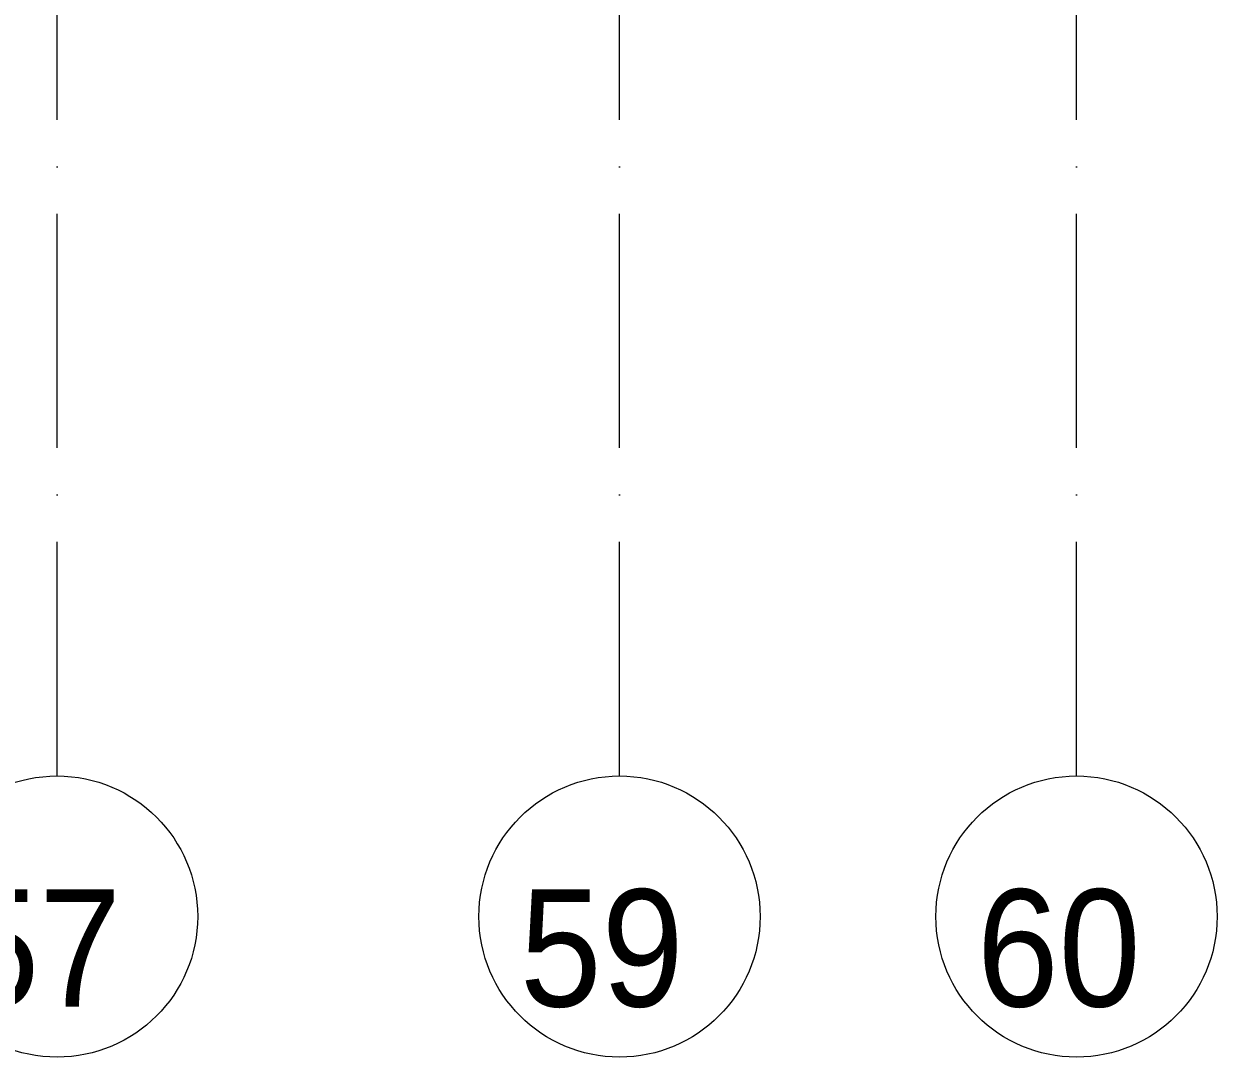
# Model space of a CAD drawing. Header units: millimetres. Extents: x -6467 to 105918, y -7090 to 92481.
# Drawn here: x 81158 to 86250, y -7090 to -2679 of the extents above; entities that cross this region are included whole.
import ezdxf

# ---------------------------------------------------------------- set-up
doc = ezdxf.new("R2010")
doc.units = ezdxf.units.MM
doc.linetypes.add('50_200_ШТРИХ_1Т_ш5_п1_п1_', pattern=[1400, 1000, -200, 0, -200])
for name, color, linetype, lineweight, true_color in [('Оси-1', 7, 'Continuous', 20, 0xaaaaaa), ('Оси-2', 7, 'Continuous', 9, 0xaaaaaa), ('Оси-3', 7, '50_200_ШТРИХ_1Т_ш5_п1_п1_', 9, 0xaaaaaa)]:
    doc.layers.add(name, color=color, linetype=linetype, lineweight=lineweight, true_color=true_color)
doc.styles.add('Arial', font='arial.ttf', dxfattribs={"width": 0.9, "height": 500})

# ---------------------------------------------------------------- blocks, each defined once
blk = doc.blocks.new('Ось сетки - Круг_Ø6_00__ISO-2_5_0_9K_-17386508-АИ_План этажа Радиаторы_2')
at = {"layer": 'Оси-1'}
blk.add_circle((0, 0), 3, dxfattribs=at)

msp = doc.modelspace()

# ---------------------------------------------------------------- linework, layer by layer
at = {"layer": 'Оси-3'}
for p, q in [((85650, -5889.7), (85650, 12795.1)), ((81300, -5889.7), (81300, 11717)), ((83700, -5889.7), (83700, 11717))]:
    msp.add_line(p, q, dxfattribs=at)

# ---------------------------------------------------------------- block references
at = {"layer": 'Оси-1', "xscale": 199.9999999999999, "yscale": 199.9999999999999, "zscale": 199.9999999999999}
for p in [(81300, -6489.7), (83700, -6489.7), (85650, -6489.7)]:
    msp.add_blockref('Ось сетки - Круг_Ø6_00__ISO-2_5_0_9K_-17386508-АИ_План этажа Радиаторы_2', p, dxfattribs=at)

# ---------------------------------------------------------------- texts
at = {"layer": 'Оси-2', "char_height": 500, "width": 702, "attachment_point": 5, "line_spacing_factor": 0.936439, "style": 'Arial'}
for s, insert in [('\\pt2286,4572,6858,9144,11430,13716,16002,18288,20574,22860,25146,27432,29718,32004,34290,36576,38862,41148,43434,45720,48006,50292,52578,54864,57150,59436,61722,64008,66294,68580,70866,73152;57', (81224, -6627.2)), ('\\pt2286,4572,6858,9144,11430,13716,16002,18288,20574,22860,25146,27432,29718,32004,34290,36576,38862,41148,43434,45720,48006,50292,52578,54864,57150,59436,61722,64008,66294,68580,70866,73152;59', (83624, -6627.2)), ('\\pt2286,4572,6858,9144,11430,13716,16002,18288,20574,22860,25146,27432,29718,32004,34290,36576,38862,41148,43434,45720,48006,50292,52578,54864,57150,59436,61722,64008,66294,68580,70866,73152;60', (85574, -6627.2))]:
    msp.add_mtext(s, dxfattribs=dict(at, insert=insert))

doc.saveas('drawing.dxf')
